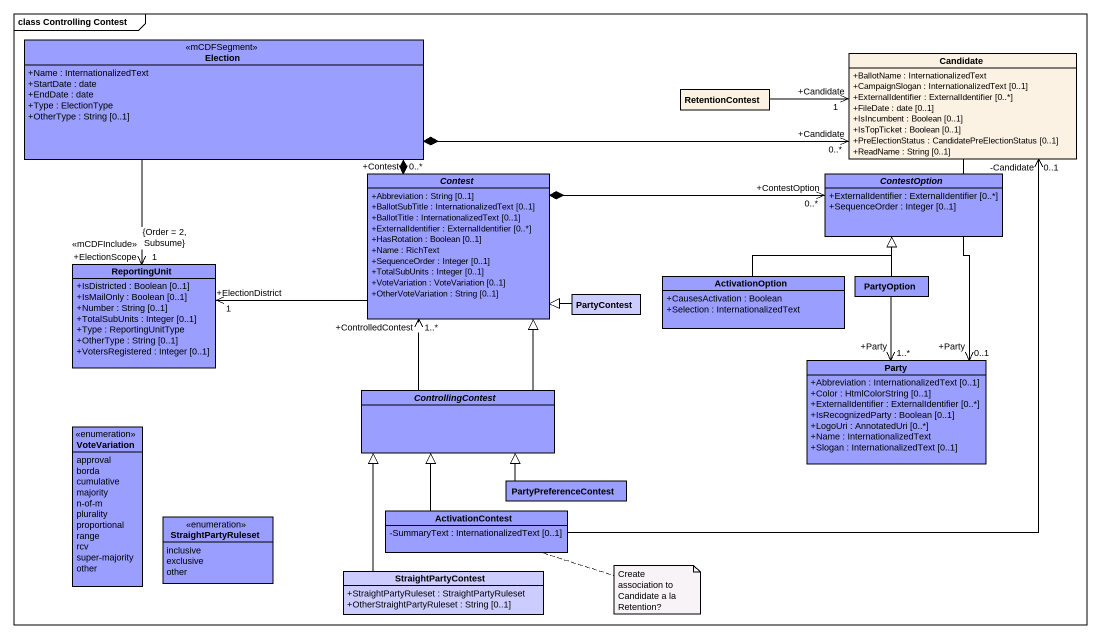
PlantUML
@startuml
mainframe class Controlling Contest
hide circle
hide empty members
skinparam classAttributeIconSize 0
class Election <<mCDFSegment>> #999EFF {
  +Name : InternationalizedText
  +StartDate : date
  +EndDate : date
  +Type : ElectionType
  +OtherType : String [0..1]
}
class Candidate {
  +BallotName : InternationalizedText
  +CampaignSlogan : InternationalizedText [0..1]
  +ExternalIdentifier : ExternalIdentifier [0..*]
  +FileDate : date [0..1]
  +IsIncumbent : Boolean [0..1]
  +IsTopTicket : Boolean [0..1]
  +PreElectionStatus : CandidatePreElectionStatus [0..1]
  +ReadName : String [0..1]
}
class RetentionContest
abstract class Contest #999EFF {
  +Abbreviation : String [0..1]
  +BallotSubTitle : InternationalizedText [0..1]
  +BallotTitle : InternationalizedText [0..1]
  +ExternalIdentifier : ExternalIdentifier [0..*]
  +HasRotation : Boolean [0..1]
  +Name : RichText
  +SequenceOrder : Integer [0..1]
  +TotalSubUnits : Integer [0..1]
  +VoteVariation : VoteVariation [0..1]
  +OtherVoteVariation : String [0..1]
}
abstract class ContestOption #999EFF {
  +ExternalIdentifier : ExternalIdentifier [0..*]
  +SequenceOrder : Integer [0..1]
}
class ReportingUnit #999EFF {
  +IsDistricted : Boolean [0..1]
  +IsMailOnly : Boolean [0..1]
  +Number : String [0..1]
  +TotalSubUnits : Integer [0..1]
  +Type : ReportingUnitType
  +OtherType : String [0..1]
  +VotersRegistered : Integer [0..1]
}
class ActivationOption #999EFF {
  +CausesActivation : Boolean
  +Selection : InternationalizedText
}
class PartyOption #999EFF
class PartyContest #CCCCFF
class Party #999EFF {
  +Abbreviation : InternationalizedText [0..1]
  +Color : HtmlColorString [0..1]
  +ExternalIdentifier : ExternalIdentifier [0..*]
  +IsRecognizedParty : Boolean [0..1]
  +LogoUri : AnnotatedUri [0..*]
  +Name : InternationalizedText
  +Slogan : InternationalizedText [0..1]
}
abstract class ControllingContest #999EFF
enum VoteVariation #999EFF {
  approval
  borda
  cumulative
  majority
  n-of-m
  plurality
  proportional
  range
  rcv
  super-majority
  other
}
enum StraightPartyRuleset #999EFF {
  inclusive
  exclusive
  other
}
class ActivationContest #999EFF {
  -SummaryText : InternationalizedText [0..1]
}
class PartyPreferenceContest #999EFF
class StraightPartyContest #CCCCFF {
  +StraightPartyRuleset : StraightPartyRuleset
  +OtherStraightPartyRuleset : String [0..1]
}
Election *-right-> "+Candidate\n0..*" Candidate
Election *--> "+Contest\n0..*" Contest
Election --> "+ElectionScope\n1\n<<mCDFInclude>>\n{Order = 2, Subsume}" ReportingUnit
Candidate --> "+Party\n0..1" Party
RetentionContest -right-> "+Candidate\n1" Candidate
Contest *-right-> "+ContestOption\n0..*" ContestOption
ReportingUnit "+ElectionDistrict\n1" <-right- Contest
ActivationOption -up-|> ContestOption
PartyOption -up-|> ContestOption
PartyOption --> "+Party\n1..*" Party
PartyContest -left-|> Contest
ControllingContest -up-|> Contest
ControllingContest -up-> "1..*\n+ControlledContest" Contest
ActivationContest -up-> "-Candidate\n0..1" Candidate
ActivationContest -up-|> ControllingContest
PartyPreferenceContest -up-|> ControllingContest
StraightPartyContest -up-|> ControllingContest
note right of ActivationContest : Create association to Candidate a la Retention?
@enduml
